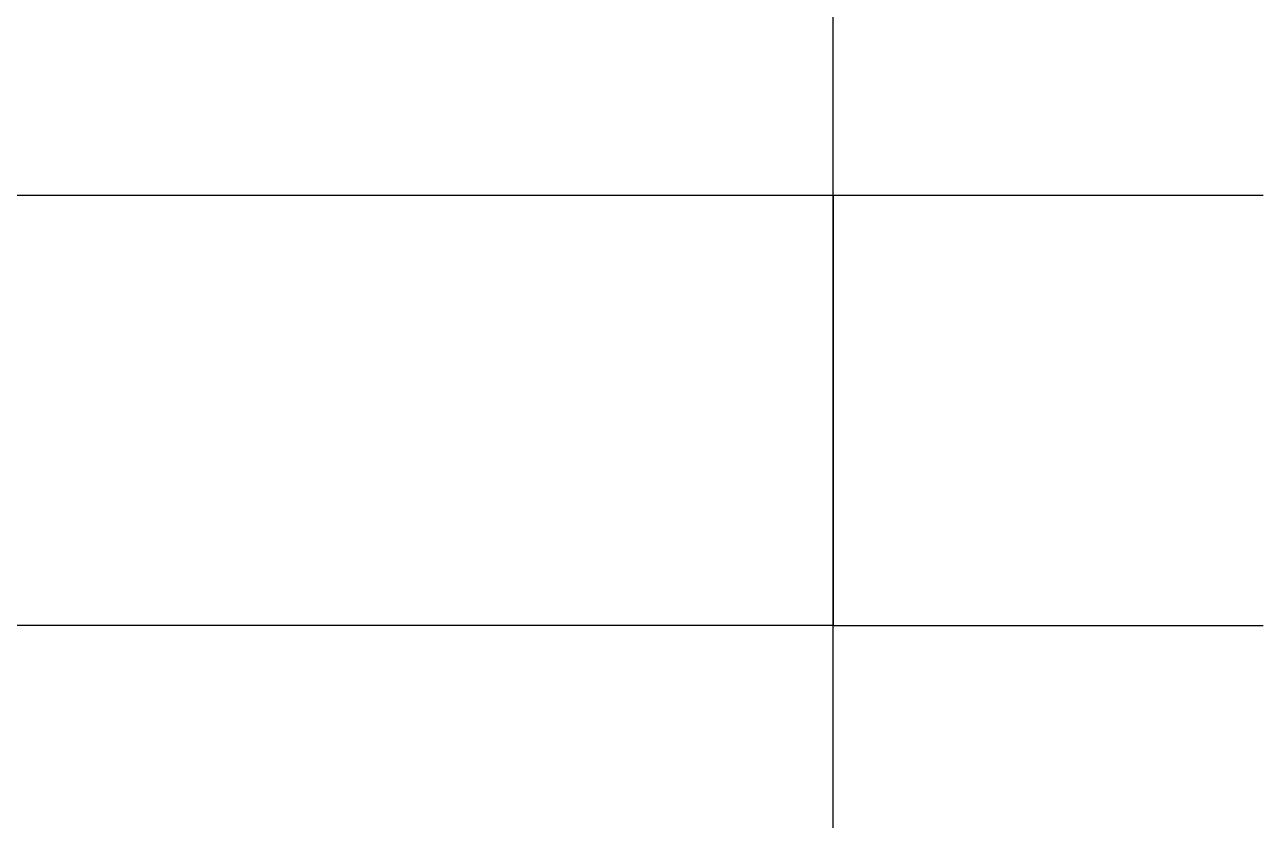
# Model space of a CAD drawing. Header units: inches. Extents: x 7740 to 83056, y -9304 to 75068.
# Drawn here: x 49301 to 50740, y 51869 to 52794 of the extents above; entities that cross this region are included whole.
import ezdxf
from ezdxf.enums import TextEntityAlignment as Align

# ---------------------------------------------------------------- set-up
doc = ezdxf.new("R2010")
doc.units = ezdxf.units.IN
doc.header["$LTSCALE"] = 50
doc.header["$MEASUREMENT"] = 0
for name, color, linetype in [('06-FUR', 6, 'Continuous'), ('F-SYM', 7, 'Continuous'), ('FORM(YOURNAME)-11', 1, 'Continuous')]:
    doc.layers.add(name, color=color, linetype=linetype)
doc.styles.add('YOURNAME', font='HY울릉도M.TTF')

# ---------------------------------------------------------------- blocks, each defined once
blk = doc.blocks.new('FORM-PLAN')
at = {"layer": 'Defpoints', "color": 1}
for points in [[(11555.8, 58115.2), (11555.8, 56115.2), (13555.8, 56115.2)], [(11555.8, -5284.8), (11555.8, -3284.8), (13555.8, -3284.8)]]:
    blk.add_lwpolyline(points, dxfattribs=at)
at = {"layer": 'FORM(YOURNAME)-11', "color": 250}
blk.add_lwpolyline([(-72444.2, -3284.8), (11555.8, -3284.8), (11555.8, 56115.2), (-72444.2, 56115.2)], close=True, dxfattribs=at)
at = {"layer": 'FORM(YOURNAME)-11', "color": 3, "style": 'YOURNAME'}
for tag, height, p in [('1', 450.5, (9905.3, 18187.7)), ('2', 450.5, (9905.3, 17544.1)), ('3', 450.5, (9905.3, 16257)), ('4', 450.5, (9905.3, 14326.3)), ('5', 514.9, (9905.3, 12009.4)), ('6', 514.9, (9905.3, 9756.9)), ('7', 514.9, (9905.3, 7504.4)), ('8', 514.9, (9905.3, 5251.9)), ('9', 514.9, (9905.3, 2999.4)), ('10', 514.9, (5655, 811.3)), ('11', 514.9, (9905.3, 746.9)), ('12', 514.9, (5655, -1441.2)), ('13', 514.9, (9905.3, -1441.2))]:
    blk.add_attdef(tag, text='', height=height, dxfattribs=at).set_placement(p, align=Align.MIDDLE_RIGHT)
blk = doc.blocks.new('*U806')
at = {"layer": 'F-SYM', "xscale": 0.2500000000000001, "yscale": 0.2500000000000001, "zscale": 0.2500000000000001}
blk.add_blockref('FORM-PLAN', (47350.9, 53416.9), dxfattribs=at)
blk = doc.blocks.new('*U807')
at = {"layer": 'F-SYM', "xscale": 0.2500000000000001, "yscale": 0.2500000000000001, "zscale": 0.2500000000000001}
blk.add_blockref('FORM-PLAN', (47350.9, 38066.9), dxfattribs=at)

msp = doc.modelspace()

# ---------------------------------------------------------------- block references
at = {"layer": '06-FUR'}
for name in ['*U806', '*U807']:
    msp.add_blockref(name, (0, 0), dxfattribs=at)

doc.saveas('drawing.dxf')
